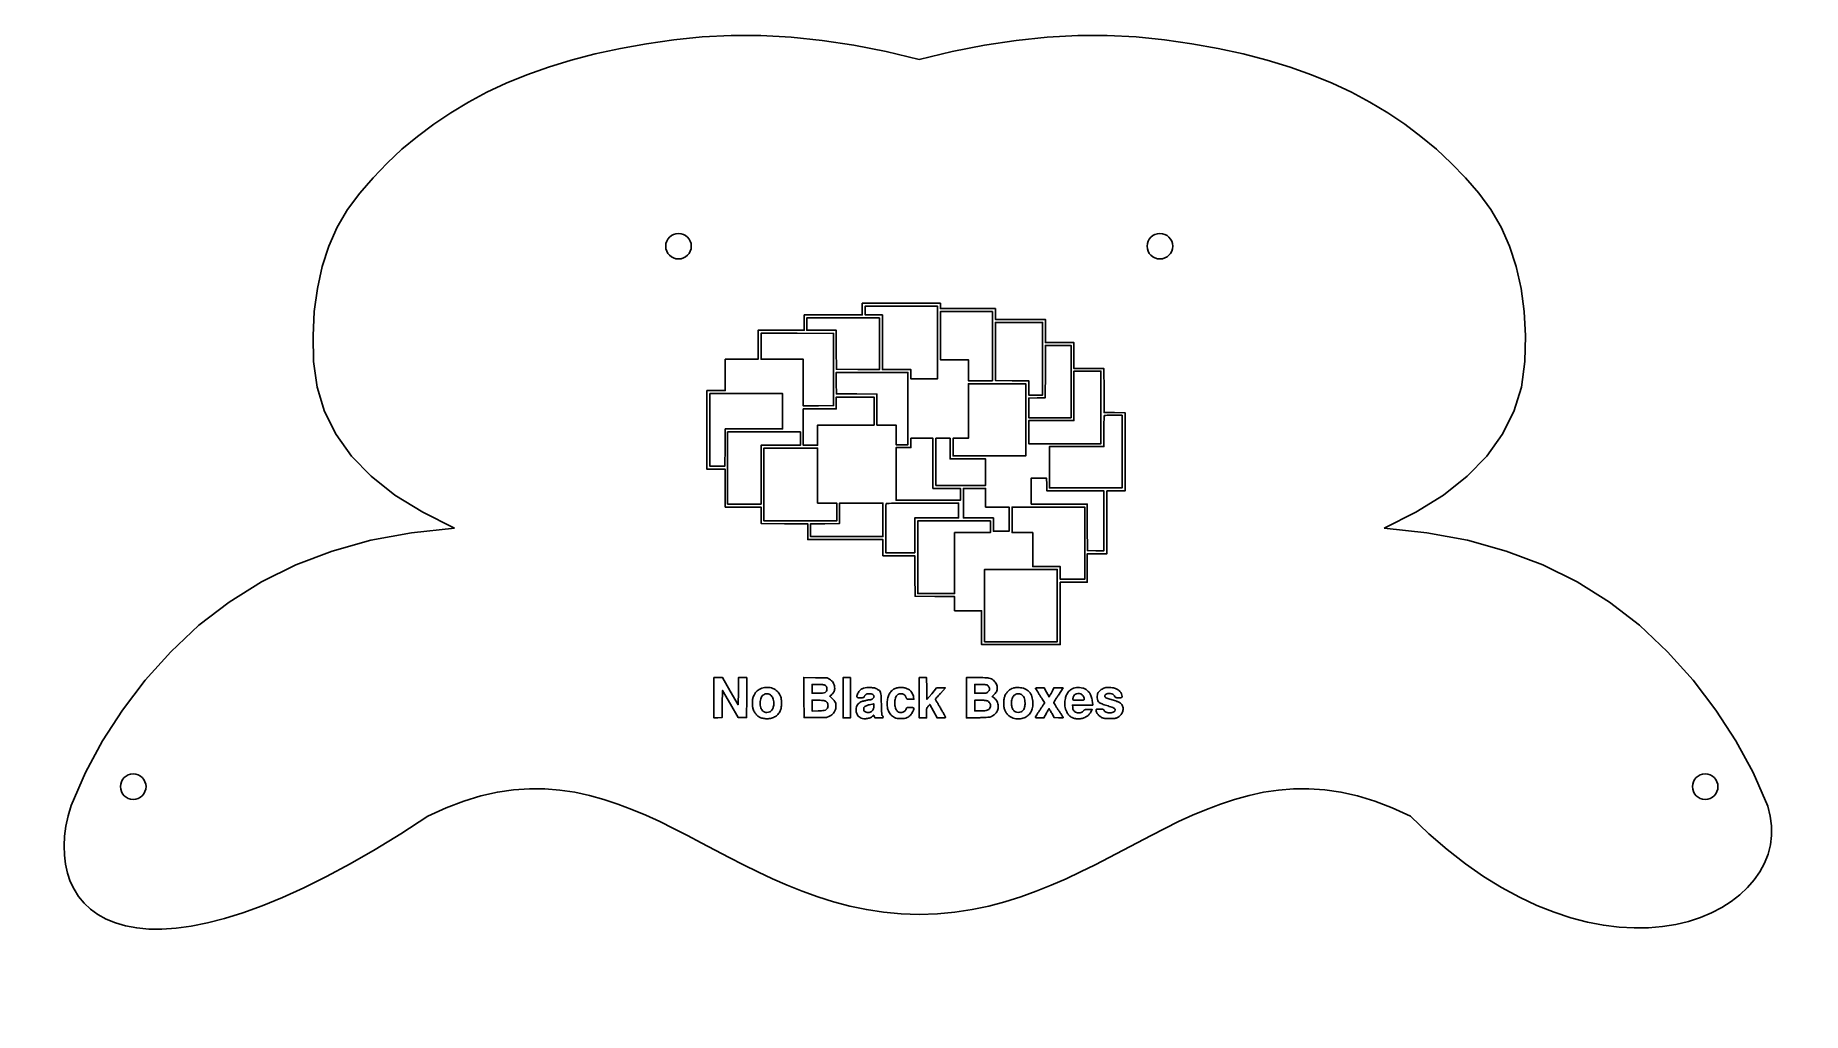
# Model space of a CAD drawing. Header units: millimetres. Extents: x -90 to 90, y 100 to 199.
import ezdxf

# ---------------------------------------------------------------- set-up
doc = ezdxf.new("R2010")
doc.units = ezdxf.units.MM
doc.layers.get('0').update_dxf_attribs({"linetype": 'CONTINUOUS'})
doc.layers.add('Sketch003', color=7, linetype='CONTINUOUS')

msp = doc.modelspace()

# ---------------------------------------------------------------- linework, layer by layer
at = {"color": 1}
for points in [[(-5.8, 171.6), (-5.8, 171), (-8.75, 171), (-11.7, 171), (-11.7, 170.22), (-11.7, 169.45), (-14.05, 169.45), (-16.4, 169.45), (-16.4, 167.97), (-16.4, 166.5), (-18.07, 166.5), (-19.75, 166.5), (-19.75, 164.9), (-19.75, 163.3), (-20.68, 163.3), (-21.6, 163.3), (-21.6, 159.3), (-21.6, 155.3), (-20.68, 155.3), (-19.75, 155.3), (-19.75, 153.38), (-19.75, 151.45), (-17.93, 151.45), (-16.1, 151.45), (-16.09, 150.61), (-16.07, 149.78), (-13.71, 149.76), (-11.35, 149.75), (-11.35, 148.95), (-11.35, 148.15), (-7.53, 148.15), (-3.7, 148.15), (-3.7, 147.32), (-3.7, 146.5), (-2.08, 146.5), (-0.45, 146.5), (-0.44, 144.44), (-0.42, 142.38), (1.59, 142.36), (3.6, 142.35), (3.6, 141.62), (3.6, 140.9), (4.98, 140.9), (6.35, 140.9), (6.35, 139.18), (6.35, 137.45), (10.35, 137.45), (14.35, 137.45), (14.35, 140.62), (14.35, 143.8), (15.72, 143.8), (17.1, 143.8), (17.1, 145.25), (17.1, 146.7), (18.1, 146.7), (19.1, 146.7), (19.1, 149.9), (19.1, 153.1), (20.02, 153.1), (20.95, 153.1), (20.95, 157.07), (20.95, 161.05), (19.89, 161.06), (18.82, 161.07), (18.81, 163.31), (18.8, 165.55), (17.27, 165.55), (15.75, 165.55), (15.75, 166.88), (15.75, 168.2), (14.3, 168.2), (12.85, 168.2), (12.85, 169.38), (12.85, 170.55), (10.3, 170.55), (7.75, 170.55), (7.75, 171.1), (7.75, 171.65), (4.95, 171.65), (2.15, 171.65), (2.15, 171.93), (2.15, 172.2), (-1.82, 172.2), (-5.8, 172.2)], [(1.85, 168.2), (1.85, 164.5), (0.5, 164.5), (-0.85, 164.5), (-0.85, 164.97), (-0.85, 165.45), (-2.3, 165.45), (-3.75, 165.45), (-3.75, 168.22), (-3.75, 171), (-4.62, 171), (-5.5, 171), (-5.5, 171.45), (-5.5, 171.9), (-1.82, 171.9), (1.85, 171.9)], [(7.45, 167.82), (7.45, 164.3), (6.23, 164.3), (5, 164.3), (5, 165.38), (5, 166.45), (3.58, 166.45), (2.15, 166.45), (2.15, 168.9), (2.15, 171.35), (4.8, 171.35), (7.45, 171.35)], [(-8.72, 165.45), (-8.72, 161.78), (-10.26, 161.76), (-11.8, 161.75), (-11.8, 164.12), (-11.8, 166.5), (-13.95, 166.5), (-16.1, 166.5), (-16.1, 167.83), (-16.1, 169.15), (-12.41, 169.14), (-8.72, 169.12)], [(-4.05, 168.07), (-4.05, 165.45), (-6.24, 165.46), (-8.43, 165.47), (-8.44, 167.46), (-8.45, 169.45), (-9.95, 169.45), (-11.45, 169.45), (-11.45, 170.07), (-11.45, 170.7), (-7.75, 170.7), (-4.05, 170.7)], [(12.55, 166.55), (12.55, 162.85), (11.85, 162.85), (11.15, 162.85), (11.15, 163.57), (11.15, 164.3), (9.46, 164.31), (7.78, 164.32), (7.76, 167.29), (7.75, 170.25), (10.15, 170.25), (12.55, 170.25)], [(15.45, 164.22), (15.45, 160.55), (13.3, 160.55), (11.15, 160.55), (11.15, 161.55), (11.15, 162.55), (11.99, 162.56), (12.82, 162.57), (12.84, 165.24), (12.85, 167.9), (14.15, 167.9), (15.45, 167.9)], [(-1.15, 161.47), (-1.15, 157.8), (-1.75, 157.8), (-2.35, 157.8), (-2.35, 158.8), (-2.35, 159.8), (-3.33, 159.8), (-4.3, 159.8), (-4.3, 161.37), (-4.3, 162.95), (-6.36, 162.96), (-8.43, 162.97), (-8.44, 164.06), (-8.45, 165.15), (-4.8, 165.15), (-1.15, 165.15)], [(10.85, 160.32), (10.85, 156.65), (7.15, 156.65), (3.45, 156.65), (3.45, 157.55), (3.45, 158.45), (4.23, 158.45), (5, 158.45), (5, 161.22), (5, 164), (7.93, 164), (10.85, 164)], [(18.5, 161.6), (18.5, 157.9), (14.82, 157.9), (11.15, 157.9), (11.15, 159.07), (11.15, 160.25), (13.45, 160.25), (15.75, 160.25), (15.75, 162.78), (15.75, 165.3), (17.12, 165.3), (18.5, 165.3)], [(-13.9, 161.2), (-13.9, 159.4), (-16.82, 159.4), (-19.75, 159.4), (-19.76, 157.51), (-19.77, 155.62), (-20.54, 155.61), (-21.3, 155.6), (-21.3, 159.3), (-21.3, 163), (-17.6, 163), (-13.9, 163)], [(-4.6, 161.22), (-4.6, 159.8), (-7.48, 159.8), (-10.35, 159.8), (-10.35, 158.78), (-10.35, 157.75), (-11.07, 157.75), (-11.8, 157.75), (-11.8, 159.6), (-11.8, 161.45), (-10.12, 161.45), (-8.45, 161.45), (-8.45, 162.05), (-8.45, 162.65), (-6.53, 162.65), (-4.6, 162.65)], [(-12.1, 158.43), (-12.1, 157.75), (-14.1, 157.75), (-16.1, 157.75), (-16.1, 154.75), (-16.1, 151.75), (-17.8, 151.75), (-19.5, 151.75), (-19.5, 155.43), (-19.5, 159.1), (-15.8, 159.1), (-12.1, 159.1)], [(1.4, 155.9), (1.4, 153.35), (2.8, 153.35), (4.2, 153.35), (4.2, 152.75), (4.2, 152.15), (0.93, 152.15), (-2.35, 152.15), (-2.35, 154.82), (-2.35, 157.5), (-1.6, 157.5), (-0.85, 157.5), (-0.85, 157.97), (-0.85, 158.45), (0.28, 158.45), (1.4, 158.45)], [(3.15, 157.4), (3.15, 156.35), (4.95, 156.35), (6.75, 156.35), (6.75, 155), (6.75, 153.65), (4.23, 153.65), (1.7, 153.65), (1.7, 156.05), (1.7, 158.45), (2.42, 158.45), (3.15, 158.45)], [(-10.35, 154.65), (-10.35, 151.85), (-9.38, 151.85), (-8.4, 151.85), (-8.4, 150.95), (-8.4, 150.05), (-12.1, 150.05), (-15.8, 150.05), (-15.8, 153.75), (-15.8, 157.45), (-13.07, 157.45), (-10.35, 157.45)], [(6.75, 152.4), (6.75, 151.45), (7.95, 151.45), (9.15, 151.45), (9.15, 150.22), (9.15, 149), (8.35, 149), (7.55, 149), (7.55, 149.68), (7.55, 150.35), (6.03, 150.35), (4.5, 150.35), (4.5, 151.85), (4.5, 153.35), (5.62, 153.35), (6.75, 153.35)], [(12.99, 153.74), (13, 153.1), (15.9, 153.1), (18.8, 153.1), (18.8, 150.05), (18.8, 147), (17.96, 147.01), (17.12, 147.03), (17.11, 149.39), (17.1, 151.75), (14.25, 151.75), (11.4, 151.75), (11.4, 153.08), (11.4, 154.4), (12.19, 154.39), (12.97, 154.38)], [(-3.7, 150.15), (-3.7, 148.45), (-7.38, 148.45), (-11.05, 148.45), (-11.05, 149.1), (-11.05, 149.75), (-9.59, 149.76), (-8.12, 149.78), (-8.11, 150.81), (-8.1, 151.85), (-5.9, 151.85), (-3.7, 151.85)], [(16.85, 147.78), (16.85, 144.1), (15.6, 144.1), (14.35, 144.1), (14.35, 144.75), (14.35, 145.4), (12.95, 145.4), (11.55, 145.4), (11.55, 147.12), (11.55, 148.85), (10.5, 148.85), (9.45, 148.85), (9.45, 150.15), (9.45, 151.45), (13.15, 151.45), (16.85, 151.45)], [(7.25, 149.45), (7.25, 148.85), (5.43, 148.85), (3.6, 148.85), (3.6, 145.75), (3.6, 142.65), (1.73, 142.65), (-0.15, 142.65), (-0.15, 146.35), (-0.15, 150.05), (3.55, 150.05), (7.25, 150.05)], [(14.05, 141.43), (14.05, 137.75), (10.35, 137.75), (6.65, 137.75), (6.65, 141.43), (6.65, 145.1), (10.35, 145.1), (14.05, 145.1)], [(-20.9, 132.05), (-20.9, 130), (-20.49, 130.01), (-20.07, 130.03), (-20.05, 131.41), (-20.02, 132.79), (-19.22, 131.41), (-18.42, 130.03), (-18, 130.03), (-17.57, 130.03), (-17.56, 132.06), (-17.55, 134.1), (-17.97, 134.1), (-18.4, 134.1), (-18.41, 132.72), (-18.43, 131.34), (-19.23, 132.72), (-20.02, 134.1), (-20.46, 134.1), (-20.9, 134.1)], [(-7.75, 132.05), (-7.75, 130), (-7.38, 130), (-7, 130), (-7, 132.05), (-7, 134.1), (-7.38, 134.1), (-7.75, 134.1)]]:
    msp.add_lwpolyline(points, close=True, dxfattribs=at)
for points in [[(20.65, 157.1), (20.65, 153.4), (16.95, 153.4), (13.25, 153.4), (13.25, 155.5), (13.25, 157.6), (16.02, 157.6), (18.8, 157.6), (18.8, 159.17, -0.001991), (18.8, 159.77, -0.003216), (18.81, 160.28, -0.000588), (18.82, 160.73, -0.192894), (18.83, 160.77, -0.187801), (18.86, 160.78, -0.001706), (19.12, 160.79, -0.00551), (19.41, 160.8, -0.003496), (19.76, 160.8), (20.65, 160.8)], [(4, 151.1), (4, 150.35), (1.77, 150.35), (-0.45, 150.35), (-0.45, 148.57), (-0.45, 146.8), (-1.93, 146.8), (-3.4, 146.8), (-3.4, 149.29, -0.001132), (-3.4, 150.25, -0.001854), (-3.39, 151.06, -0.000196), (-3.38, 151.78, -0.195607), (-3.37, 151.81, -0.196388), (-3.34, 151.83, -0.000091), (-2.27, 151.84, -0.001265), (-1.08, 151.84, -0.000768), (0.33, 151.85), (4, 151.85)], [(-11.74, 132.07), (-11.72, 130.03), (-10.57, 130.03), (-9.43, 130.03), (-9.13, 130.17, 0.049243), (-8.9, 130.31, 0.061422), (-8.72, 130.49, 0.06196), (-8.58, 130.71, 0.051382), (-8.5, 130.97, 0.053757), (-8.47, 131.24, 0.083723), (-8.5, 131.48, 0.077545), (-8.62, 131.7, 0.040059), (-8.83, 131.94), (-9.1, 132.2), (-8.91, 132.38, 0.041228), (-8.75, 132.54, 0.073774), (-8.65, 132.71, 0.073779), (-8.61, 132.89, 0.041238), (-8.61, 133.12, 0.05849), (-8.66, 133.37, 0.064657), (-8.77, 133.59, 0.063382), (-8.92, 133.78, 0.052923), (-9.14, 133.93), (-9.38, 134.07), (-10.56, 134.09), (-11.75, 134.11)], [(-9.6, 133.33, -0.052987), (-9.5, 133.26, -0.096928), (-9.44, 133.19, -0.087303), (-9.41, 133.09, -0.036758), (-9.4, 132.95, -0.099804), (-9.45, 132.72, -0.181727), (-9.57, 132.59, -0.096386), (-9.83, 132.52, -0.017372), (-10.32, 132.5), (-10.9, 132.5), (-10.9, 132.95), (-10.9, 133.4), (-10.32, 133.4, -0.007305), (-10.05, 133.4, -0.018047), (-9.85, 133.38, -0.02399), (-9.7, 133.36, -0.070092)], [(0, 132.05), (0, 130), (0.38, 130), (0.75, 130), (0.75, 130.49, -0.005849), (0.75, 130.81, -0.053679), (0.77, 130.94, -0.089557), (0.82, 131.05, -0.029416), (0.92, 131.18), (1.08, 131.37), (1.45, 130.68), (1.82, 130), (2.27, 130, 0.004588), (2.52, 130, 0.044134), (2.63, 130.01, 0.174488), (2.67, 130.04, 0.269084), (2.68, 130.08, 0.037065), (2.65, 130.14, 0.000936), (2.51, 130.39, 0.002), (2.34, 130.68, 0.001362), (2.15, 131.01, -0.00177), (1.96, 131.34, -0.002814), (1.8, 131.62, -0.000626), (1.66, 131.87, -0.128437), (1.65, 131.9, -0.175927), (1.66, 131.92, -0.001388), (1.8, 132.09, -0.004831), (1.96, 132.27, -0.003059), (2.15, 132.49), (2.66, 133.05), (2.21, 133.05), (1.76, 133.05), (1.27, 132.46), (0.78, 131.88), (0.76, 132.99), (0.75, 134.1), (0.37, 134.1), (0, 134.1)], [(4.8, 132.04), (4.8, 129.99), (5.94, 130.01, 0.004135), (6.4, 130.03, 0.006128), (6.81, 130.05, 0.004935), (7.14, 130.07, 0.054052), (7.27, 130.1, 0.043058), (7.35, 130.13, 0.020031), (7.46, 130.19, 0.019673), (7.57, 130.27, 0.025938), (7.66, 130.34, 0.100383), (7.96, 130.74, 0.116514), (8.05, 131.21, 0.118283), (7.93, 131.66, 0.105692), (7.62, 132.03), (7.41, 132.19), (7.6, 132.34, 0.105457), (7.85, 132.66, 0.119411), (7.95, 133.04, 0.113745), (7.85, 133.43, 0.089265), (7.59, 133.79, 0.068536), (7.36, 133.96, 0.075915), (7.09, 134.05, 0.039499), (6.69, 134.09, 0.006281), (5.89, 134.1), (4.8, 134.1)], [(7.03, 133.23, -0.077854), (7.12, 133.09, -0.111095), (7.15, 132.94, -0.110253), (7.11, 132.79, -0.075817), (7, 132.65, -0.048648), (6.9, 132.56, -0.099956), (6.8, 132.52, -0.044481), (6.65, 132.5, -0.003663), (6.25, 132.5), (5.65, 132.5), (5.65, 132.95), (5.65, 133.41), (6.28, 133.39, -0.003466), (6.69, 133.38, -0.041521), (6.84, 133.36, -0.10108), (6.94, 133.32, -0.063029)], [(-16.03, 133.01, 0.039026), (-16.29, 132.89, 0.0602), (-16.5, 132.75, 0.059358), (-16.66, 132.57, 0.036745), (-16.81, 132.31, 0.016414), (-16.9, 132.11, 0.048084), (-16.95, 131.96, 0.040863), (-16.97, 131.79, 0.009396), (-16.97, 131.5, 0.009705), (-16.97, 131.22, 0.037694), (-16.95, 131.05, 0.044617), (-16.9, 130.9, 0.017601), (-16.82, 130.69, 0.060098), (-16.61, 130.37, 0.077945), (-16.35, 130.13, 0.075769), (-16.02, 129.98, 0.053218), (-15.62, 129.91, 0.061339), (-15.14, 129.94, 0.079193), (-14.72, 130.09, 0.083801), (-14.38, 130.35, 0.079062), (-14.14, 130.71, 0.027828), (-14.08, 130.87, 0.04127), (-14.05, 131.02, 0.029857), (-14.03, 131.21, 0.00798), (-14.03, 131.5, 0.008237), (-14.03, 131.79, 0.028529), (-14.05, 131.98, 0.038941), (-14.08, 132.13, 0.028327), (-14.15, 132.29, 0.103335), (-14.45, 132.71, 0.094324), (-14.91, 133, 0.09012), (-15.47, 133.1, 0.084396)], [(-15.13, 132.34, -0.075654), (-14.99, 132.19, -0.058928), (-14.89, 132, -0.052558), (-14.82, 131.77, -0.03921), (-14.8, 131.5, -0.057719), (-14.85, 131.1, -0.10157), (-14.99, 130.8, -0.123038), (-15.21, 130.62, -0.111862), (-15.5, 130.55, -0.026212), (-15.63, 130.56, -0.052291), (-15.72, 130.58, -0.05751), (-15.81, 130.62, -0.039), (-15.89, 130.68, -0.146658), (-16.13, 131.03, -0.081854), (-16.19, 131.55, -0.083396), (-16.09, 132.05, -0.164591), (-15.83, 132.36, -0.077075), (-15.66, 132.43, -0.065143), (-15.46, 132.45, -0.067147), (-15.28, 132.42, -0.094789)], [(-9.49, 131.69, -0.101797), (-9.38, 131.58, -0.074386), (-9.31, 131.43, -0.069729), (-9.28, 131.25, -0.069761), (-9.31, 131.08, -0.114869), (-9.4, 130.91, -0.122441), (-9.55, 130.8, -0.066203), (-9.82, 130.74, -0.014199), (-10.29, 130.71), (-10.9, 130.69), (-10.9, 131.25), (-10.9, 131.81), (-10.26, 131.79, -0.005638), (-9.93, 131.78, -0.02115), (-9.72, 131.76, -0.033916), (-9.59, 131.73, -0.077711)], [(-5.65, 133.03, 0.029149), (-5.75, 132.99, 0.020293), (-5.85, 132.94, 0.020534), (-5.95, 132.88, 0.039329), (-6.02, 132.82, 0.055554), (-6.13, 132.68, 0.032696), (-6.24, 132.5, 0.032702), (-6.32, 132.31, 0.081671), (-6.35, 132.16, 0.114899), (-6.33, 132.1, 0.210713), (-6.3, 132.07, 0.06783), (-6.21, 132.05, 0.00534), (-5.98, 132.05, 0.007444), (-5.78, 132.05, 0.043388), (-5.67, 132.07, 0.106873), (-5.62, 132.09, 0.239874), (-5.6, 132.13, -0.106302), (-5.59, 132.17, -0.031702), (-5.56, 132.22, -0.030224), (-5.52, 132.27, -0.028546), (-5.48, 132.33, -0.047386), (-5.4, 132.39, -0.072701), (-5.33, 132.43, -0.057234), (-5.23, 132.44, -0.019257), (-5.09, 132.45, -0.042395), (-4.88, 132.43, -0.085735), (-4.73, 132.38, -0.120104), (-4.63, 132.29, -0.146302), (-4.6, 132.18, -0.145448), (-4.63, 132.07, -0.064063), (-4.72, 131.96, -0.063195), (-4.84, 131.88, -0.121773), (-4.96, 131.85, 0.049034), (-5.18, 131.83, 0.014217), (-5.51, 131.75, 0.013938), (-5.84, 131.66, 0.054393), (-6.03, 131.57, 0.157124), (-6.34, 131.23, 0.123804), (-6.42, 130.74, 0.123144), (-6.27, 130.27, 0.154626), (-5.92, 129.97, 0.095649), (-5.62, 129.91, 0.054789), (-5.26, 129.94, 0.0554), (-4.92, 130.05, 0.113905), (-4.7, 130.22, -0.036672), (-4.66, 130.26, -0.30761), (-4.63, 130.27, -0.167903), (-4.61, 130.24, -0.011671), (-4.57, 130.15), (-4.5, 130), (-4.08, 130, 0.010339), (-3.78, 130.01, 0.130712), (-3.68, 130.04, 0.390625), (-3.66, 130.1, 0.064108), (-3.74, 130.21, -0.131096), (-3.79, 130.31, -0.030569), (-3.81, 130.49, -0.015356), (-3.83, 130.79, -0.002168), (-3.85, 131.43, 0.00514), (-3.88, 132.26, 0.061136), (-3.93, 132.57, 0.136448), (-4.05, 132.77, 0.058025), (-4.3, 132.94, 0.081738), (-4.56, 133.04, 0.030741), (-4.94, 133.09, 0.031001), (-5.34, 133.09, 0.062761)], [(-4.65, 130.94, -0.071269), (-4.73, 130.77, -0.096918), (-4.84, 130.65, -0.092619), (-5, 130.57, -0.059921), (-5.21, 130.55, -0.057662), (-5.4, 130.57, -0.10654), (-5.54, 130.64, -0.12693), (-5.62, 130.75, -0.103069), (-5.65, 130.89, -0.093173), (-5.62, 131.05, -0.139939), (-5.54, 131.15, -0.082894), (-5.37, 131.24, -0.01818), (-5.07, 131.33), (-4.62, 131.43), (-4.61, 131.28, -0.03666), (-4.61, 131.21, -0.018572), (-4.61, 131.12, -0.018343), (-4.63, 131.02, -0.025999)], [(-2.35, 133.02, 0.081528), (-2.68, 132.86, 0.077284), (-2.95, 132.59, 0.071724), (-3.14, 132.24, 0.056717), (-3.24, 131.81, 0.050759), (-3.26, 131.22, 0.076284), (-3.14, 130.72, 0.086263), (-2.89, 130.32, 0.087161), (-2.52, 130.03, 0.087503), (-2.26, 129.94, 0.036248), (-1.88, 129.92, 0.03625), (-1.49, 129.94, 0.087385), (-1.23, 130.03, 0.038955), (-1.04, 130.15, 0.043711), (-0.89, 130.29, 0.04334), (-0.76, 130.46, 0.037158), (-0.65, 130.65, 0.017659), (-0.55, 130.9, 0.239793), (-0.56, 130.99, 0.233303), (-0.65, 131.04, 0.016758), (-0.92, 131.05, 0.006276), (-1.16, 131.05, 0.076167), (-1.25, 131.03, 0.168433), (-1.3, 130.99, 0.059749), (-1.34, 130.91, -0.064967), (-1.42, 130.75, -0.094932), (-1.53, 130.64, -0.091985), (-1.68, 130.57, -0.057655), (-1.86, 130.55, -0.022701), (-2, 130.56, -0.070555), (-2.09, 130.58, -0.078739), (-2.17, 130.62, -0.033158), (-2.25, 130.7, -0.1262), (-2.43, 131.03, -0.062932), (-2.49, 131.51, -0.0632), (-2.43, 131.99, -0.133472), (-2.25, 132.31, -0.036852), (-2.16, 132.38, -0.072934), (-2.09, 132.42, -0.063935), (-2, 132.44, -0.022865), (-1.86, 132.45, -0.022535), (-1.73, 132.44, -0.060022), (-1.64, 132.42, -0.071169), (-1.56, 132.39, -0.042846), (-1.48, 132.32, -0.037342), (-1.43, 132.26, -0.026759), (-1.38, 132.19, -0.027184), (-1.35, 132.11, -0.051088), (-1.32, 132.05, 0.05983), (-1.29, 131.96, 0.195526), (-1.25, 131.92, 0.08057), (-1.16, 131.9, 0.005404), (-0.91, 131.9), (-0.54, 131.9), (-0.57, 132.11, 0.053141), (-0.63, 132.32, 0.039523), (-0.73, 132.53, 0.040224), (-0.86, 132.72, 0.065669), (-1, 132.85, 0.071973), (-1.29, 133, 0.051402), (-1.63, 133.08, 0.049903), (-2, 133.09, 0.056954)], [(6.94, 131.72, -0.121825), (7.13, 131.58, -0.117364), (7.24, 131.37, -0.117146), (7.24, 131.13, -0.121051), (7.14, 130.92, -0.102964), (7, 130.82, -0.059432), (6.81, 130.75, -0.039056), (6.53, 130.71, -0.012931), (6.11, 130.7), (5.65, 130.7), (5.65, 131.25), (5.65, 131.8), (6.2, 131.8, -0.008657), (6.46, 131.8, -0.017391), (6.66, 131.78, -0.021908), (6.82, 131.76, -0.047237)], [(9.55, 133.03, 0.059456), (9.32, 132.92, 0.044012), (9.1, 132.76, 0.043084), (8.91, 132.56, 0.049805), (8.76, 132.33, 0.067883), (8.66, 132.03, 0.036703), (8.6, 131.63, 0.036262), (8.61, 131.22, 0.054312), (8.68, 130.87, 0.062625), (8.82, 130.57, 0.057134), (9.02, 130.31, 0.057976), (9.28, 130.1, 0.06894), (9.57, 129.97, 0.068277), (10.07, 129.9, 0.072131), (10.56, 129.97, 0.077109), (10.98, 130.16, 0.098213), (11.29, 130.47, 0.035831), (11.42, 130.7, 0.048249), (11.51, 130.93, 0.04326), (11.55, 131.19, 0.022196), (11.56, 131.53, 0.070908), (11.47, 132.17, 0.111535), (11.19, 132.65, 0.116744), (10.75, 132.96, 0.082783), (10.16, 133.08, 0.01553), (9.98, 133.08, 0.018176), (9.82, 133.08, 0.019797), (9.67, 133.06, 0.03463)], [(10.4, 132.37, -0.099895), (10.56, 132.25, -0.073668), (10.68, 132.06, -0.061319), (10.75, 131.8, -0.039065), (10.77, 131.5, -0.055005), (10.73, 131.09, -0.104179), (10.59, 130.8, -0.127407), (10.37, 130.61, -0.107633), (10.07, 130.55, -0.117447), (9.8, 130.62, -0.115349), (9.58, 130.8, -0.097115), (9.43, 131.09, -0.062326), (9.39, 131.47, -0.031001), (9.4, 131.74, -0.056147), (9.45, 131.96, -0.065386), (9.54, 132.14, -0.062162), (9.68, 132.3, -0.075752), (9.84, 132.4, -0.078313), (10.02, 132.45, -0.076837), (10.21, 132.44, -0.069109)], [(11.83, 132.99, 0.006954), (11.86, 132.94, 0.000185), (11.99, 132.75, 0.000387), (12.14, 132.52, 0.000265), (12.31, 132.25, -0.002763), (12.48, 131.99, -0.004307), (12.62, 131.77, -0.001343), (12.74, 131.57, -0.137536), (12.75, 131.54, -0.139953), (12.74, 131.51, -0.001328), (12.62, 131.31, -0.004313), (12.47, 131.08, -0.002762), (12.3, 130.82, 0.001971), (12.12, 130.56, 0.002871), (11.97, 130.32, 0.001424), (11.84, 130.12, 0.049626), (11.82, 130.07, 0.335582), (11.83, 130.04, 0.118858), (11.88, 130.01, 0.037062), (12, 130, 0.00518), (12.24, 130), (12.7, 130), (12.95, 130.48, -0.004337), (13.05, 130.66, -0.007378), (13.14, 130.81, -0.002274), (13.22, 130.94, -0.484849), (13.23, 130.94, -0.068095), (13.24, 130.92, -0.00063), (13.31, 130.79, -0.002124), (13.4, 130.64, -0.00137), (13.49, 130.47), (13.73, 130.03), (14.19, 130.01, 0.006281), (14.37, 130.01, 0.010478), (14.52, 130.01, 0.004345), (14.64, 130.01, 0.398753), (14.65, 130.03, 0.140777), (14.64, 130.05, 0.000618), (14.51, 130.26, 0.002909), (14.36, 130.5, 0.001823), (14.17, 130.78, -0.002673), (13.99, 131.06, -0.004177), (13.84, 131.31, -0.001264), (13.71, 131.52, -0.13796), (13.7, 131.55, -0.137277), (13.71, 131.58, -0.001251), (13.84, 131.8, -0.004146), (13.99, 132.04, -0.002653), (14.17, 132.32), (14.65, 133.05), (14.17, 133.05), (13.7, 133.05), (13.55, 132.75, -0.003679), (13.49, 132.62, -0.003215), (13.42, 132.49, -0.003233), (13.35, 132.38, -0.009599), (13.3, 132.3), (13.21, 132.14), (12.97, 132.6), (12.73, 133.05), (12.26, 133.05, 0.005528), (12.03, 133.05, 0.030496), (11.9, 133.04, 0.084056), (11.84, 133.02, 0.434781)], [(15.72, 133.02, 0.072333), (15.41, 132.85, 0.07233), (15.15, 132.6, 0.066546), (14.97, 132.26, 0.04842), (14.85, 131.85, 0.036742), (14.81, 131.52, 0.039399), (14.83, 131.2, 0.040536), (14.89, 130.89, 0.044117), (15.01, 130.6, 0.064645), (15.21, 130.3, 0.076584), (15.48, 130.08, 0.075498), (15.8, 129.95, 0.060575), (16.17, 129.9, 0.057505), (16.58, 129.95, 0.066036), (16.95, 130.09, 0.06951), (17.25, 130.31, 0.075454), (17.47, 130.6), (17.61, 130.85), (17.2, 130.85, 0.007233), (16.98, 130.85, 0.046661), (16.86, 130.83, 0.100589), (16.8, 130.8, 0.116258), (16.75, 130.75, -0.141573), (16.61, 130.61, -0.07993), (16.38, 130.52, -0.076559), (16.12, 130.51, -0.106836), (15.9, 130.58, -0.051957), (15.79, 130.67, -0.076434), (15.71, 130.77, -0.066692), (15.65, 130.9, -0.030475), (15.62, 131.08), (15.59, 131.3), (16.62, 131.3), (17.66, 131.3), (17.63, 131.61, 0.034372), (17.54, 132.08, 0.064709), (17.4, 132.43, 0.075047), (17.2, 132.7, 0.064599), (16.91, 132.92, 0.06104), (16.64, 133.03, 0.043776), (16.32, 133.08, 0.044161), (16, 133.08, 0.067169)], [(16.52, 132.4, -0.05344), (16.63, 132.29, -0.043315), (16.72, 132.16, -0.045008), (16.78, 132.02, -0.084616), (16.8, 131.9, -0.20454), (16.78, 131.85, -0.14999), (16.71, 131.81, -0.03919), (16.58, 131.8, -0.002892), (16.2, 131.8, -0.003027), (15.83, 131.8, -0.034587), (15.69, 131.81, -0.140399), (15.63, 131.84, -0.296025), (15.62, 131.89, 0.005916), (15.63, 131.93, 0.002387), (15.65, 131.99, 0.002362), (15.66, 132.05, 0.002994), (15.68, 132.11, -0.141136), (15.8, 132.33, -0.113316), (16.02, 132.46, -0.112314), (16.29, 132.49, -0.136745)], [(18.89, 133.05, 0.040066), (18.71, 132.98, 0.033449), (18.53, 132.88, 0.034611), (18.37, 132.75, 0.061217), (18.26, 132.63, 0.091089), (18.14, 132.36, 0.076198), (18.11, 132.05, 0.080766), (18.18, 131.75, 0.129488), (18.33, 131.55, 0.063653), (18.42, 131.5, 0.008227), (18.61, 131.42, 0.00949), (18.84, 131.33, 0.007792), (19.09, 131.25, -0.003502), (19.61, 131.08, -0.035559), (19.82, 130.99, -0.104173), (19.92, 130.92, -0.174026), (19.95, 130.82, -0.291009), (19.82, 130.61, -0.097719), (19.45, 130.51, -0.087568), (19.04, 130.57, -0.208673), (18.81, 130.76, 0.061954), (18.76, 130.84, 0.144056), (18.7, 130.88, 0.069185), (18.61, 130.9, 0.006943), (18.37, 130.9, 0.005898), (18.15, 130.9, 0.060788), (18.06, 130.88, 0.184838), (18.02, 130.85, 0.144302), (18, 130.8, 0.111814), (18.05, 130.57, 0.064582), (18.21, 130.33, 0.060977), (18.43, 130.13, 0.07113), (18.68, 129.99, 0.047781), (18.8, 129.96, 0.014769), (18.97, 129.94, 0.013445), (19.18, 129.93, 0.009469), (19.42, 129.93, 0.006825), (19.73, 129.93, 0.028334), (19.91, 129.95, 0.044416), (20.05, 129.98, 0.042399), (20.18, 130.03, 0.082645), (20.49, 130.27, 0.093598), (20.69, 130.59, 0.099431), (20.75, 130.94, 0.106581), (20.67, 131.28, 0.08815), (20.56, 131.44, 0.070971), (20.39, 131.56, 0.041635), (20.12, 131.68, 0.009886), (19.65, 131.83, -0.004422), (19.41, 131.9, -0.006255), (19.19, 131.97, -0.003766), (19.01, 132.03, -0.084634), (18.96, 132.06, -0.091853), (18.94, 132.09, -0.043548), (18.92, 132.13, -0.04119), (18.9, 132.18, -0.04591), (18.9, 132.23, -0.080392), (18.91, 132.3, -0.107108), (18.94, 132.35, -0.079262), (18.99, 132.39, -0.027744), (19.08, 132.43, -0.089713), (19.34, 132.49, -0.094764), (19.59, 132.45, -0.101891), (19.79, 132.33, -0.121926), (19.92, 132.14, 0.153657), (19.95, 132.09, 0.099511), (20.01, 132.07, 0.047369), (20.11, 132.05, 0.008896), (20.3, 132.05, 0.005511), (20.52, 132.05, 0.081081), (20.6, 132.07, 0.229687), (20.64, 132.1, 0.080688), (20.65, 132.18, 0.106505), (20.59, 132.44, 0.076716), (20.43, 132.68, 0.070747), (20.19, 132.89, 0.067331), (19.89, 133.02, 0.041641), (19.66, 133.07, 0.023511), (19.37, 133.09, 0.023405), (19.09, 133.09, 0.057002)]]:
    msp.add_lwpolyline(points, format="xyb", close=True, dxfattribs=at)
at = {"layer": 'Sketch003'}
for p, q in [((-30.42, 198.13), (-32.98, 197.57)), ((-27.75, 198.61), (-30.42, 198.13)), ((-24.97, 199.02), (-27.75, 198.61)), ((-22.09, 199.32), (-24.97, 199.02)), ((-19.14, 199.46), (-22.09, 199.32)), ((-16.13, 199.44), (-19.14, 199.46)), ((-13.04, 199.27), (-16.13, 199.44)), ((-9.88, 198.94), (-13.04, 199.27)), ((-6.66, 198.45), (-9.88, 198.94)), ((-3.36, 197.8), (-6.66, 198.45)), ((3.36, 197.8), (6.66, 198.45)), ((6.66, 198.45), (9.88, 198.94)), ((9.88, 198.94), (13.04, 199.27)), ((13.04, 199.27), (16.13, 199.44)), ((16.13, 199.44), (19.14, 199.46)), ((19.14, 199.46), (22.09, 199.32)), ((22.09, 199.32), (24.97, 199.02)), ((24.97, 199.02), (27.75, 198.61)), ((27.75, 198.61), (30.42, 198.13)), ((30.42, 198.13), (32.98, 197.57)), ((-37.74, 196.23), (-39.94, 195.45)), ((-35.41, 196.93), (-37.74, 196.23)), ((-32.98, 197.57), (-35.41, 196.93)), ((0, 197), (-3.36, 197.8)), ((0, 197), (3.36, 197.8)), ((32.98, 197.57), (35.41, 196.93)), ((35.41, 196.93), (37.74, 196.23)), ((37.74, 196.23), (39.94, 195.45)), ((-42.03, 194.6), (-44, 193.67)), ((-39.94, 195.45), (-42.03, 194.6)), ((39.94, 195.45), (42.03, 194.6)), ((42.03, 194.6), (44, 193.67)), ((-45.88, 192.67), (-47.69, 191.59)), ((-44, 193.67), (-45.88, 192.67)), ((44, 193.67), (45.88, 192.67)), ((45.88, 192.67), (47.69, 191.59)), ((-47.69, 191.59), (-49.42, 190.42)), ((47.69, 191.59), (49.42, 190.42)), ((-51.07, 189.18), (-52.65, 187.86)), ((-49.42, 190.42), (-51.07, 189.18)), ((49.42, 190.42), (51.07, 189.18)), ((51.07, 189.18), (52.65, 187.86)), ((-52.65, 187.86), (-54.16, 186.46)), ((52.65, 187.86), (54.16, 186.46)), ((-54.16, 186.46), (-55.59, 184.97)), ((54.16, 186.46), (55.59, 184.97)), ((-55.59, 184.97), (-56.95, 183.41)), ((55.59, 184.97), (56.95, 183.41)), ((-58.18, 181.74), (-59.23, 179.94)), ((-56.95, 183.41), (-58.18, 181.74)), ((56.95, 183.41), (58.18, 181.74)), ((58.18, 181.74), (59.23, 179.94)), ((-59.23, 179.94), (-60.09, 178)), ((59.23, 179.94), (60.09, 178)), ((-60.09, 178), (-60.77, 175.92)), ((60.09, 178), (60.77, 175.92)), ((-60.77, 175.92), (-61.26, 173.71)), ((60.77, 175.92), (61.26, 173.71)), ((-61.26, 173.71), (-61.57, 171.36)), ((61.26, 173.71), (61.57, 171.36)), ((-61.57, 171.36), (-61.7, 168.88)), ((61.57, 171.36), (61.7, 168.88)), ((-61.7, 168.88), (-61.65, 166.26)), ((61.7, 168.88), (61.65, 166.26)), ((-61.65, 166.26), (-61.29, 163.64)), ((61.65, 166.26), (61.29, 163.64)), ((-61.29, 163.64), (-60.53, 161.17)), ((61.29, 163.64), (60.53, 161.17)), ((-60.53, 161.17), (-59.35, 158.83)), ((60.53, 161.17), (59.35, 158.83)), ((-59.35, 158.83), (-57.77, 156.64)), ((59.35, 158.83), (57.77, 156.64)), ((-57.77, 156.64), (-55.77, 154.59)), ((57.77, 156.64), (55.77, 154.59)), ((-55.77, 154.59), (-53.36, 152.68)), ((55.77, 154.59), (53.36, 152.68)), ((-53.36, 152.68), (-50.54, 150.92)), ((53.36, 152.68), (50.54, 150.92)), ((-50.54, 150.92), (-47.31, 149.29)), ((50.54, 150.92), (47.31, 149.29)), ((-55.82, 148.07), (-59.75, 146.98)), ((-51.67, 148.84), (-55.82, 148.07)), ((-47.31, 149.29), (-51.67, 148.84)), ((47.31, 149.29), (51.67, 148.84)), ((51.67, 148.84), (55.82, 148.07)), ((55.82, 148.07), (59.75, 146.98)), ((-59.75, 146.98), (-63.46, 145.57)), ((59.75, 146.98), (63.46, 145.57)), ((-63.46, 145.57), (-66.96, 143.84)), ((63.46, 145.57), (66.96, 143.84)), ((-66.96, 143.84), (-70.25, 141.79)), ((66.96, 143.84), (70.25, 141.79)), ((-70.25, 141.79), (-73.32, 139.42)), ((70.25, 141.79), (73.32, 139.42)), ((-73.32, 139.42), (-76.17, 136.73)), ((73.32, 139.42), (76.17, 136.73)), ((-76.17, 136.73), (-78.77, 133.82)), ((76.17, 136.73), (78.77, 133.82)), ((-78.77, 133.82), (-81.09, 130.8)), ((78.77, 133.82), (81.09, 130.8)), ((-81.09, 130.8), (-83.12, 127.67)), ((81.09, 130.8), (83.12, 127.67)), ((-83.12, 127.67), (-84.87, 124.43)), ((83.12, 127.67), (84.87, 124.43)), ((-84.87, 124.43), (-86.33, 121.07)), ((84.87, 124.43), (86.36, 121))]:
    msp.add_line(p, q, dxfattribs=at)
for centre in [(-24.5, 178), (24.5, 178), (-80, 123), (80, 123)]:
    msp.add_circle(centre, 1.3, dxfattribs=at)
msp.add_open_spline([(-86.33, 121.07), (-89.96, 109.86), (-80, 100), (-50, 120), (-30, 130), (-20, 110), (0, 110), (20, 110), (30, 130), (50, 120), (70, 100), (89.92, 110.29), (86.36, 121)], degree=3, knots=[0, 0, 0, 0, 0.25, 0.25, 0.25, 0.5, 0.5, 0.5, 0.75, 0.75, 0.75, 1, 1, 1, 1], dxfattribs=at)

doc.saveas('drawing.dxf')
